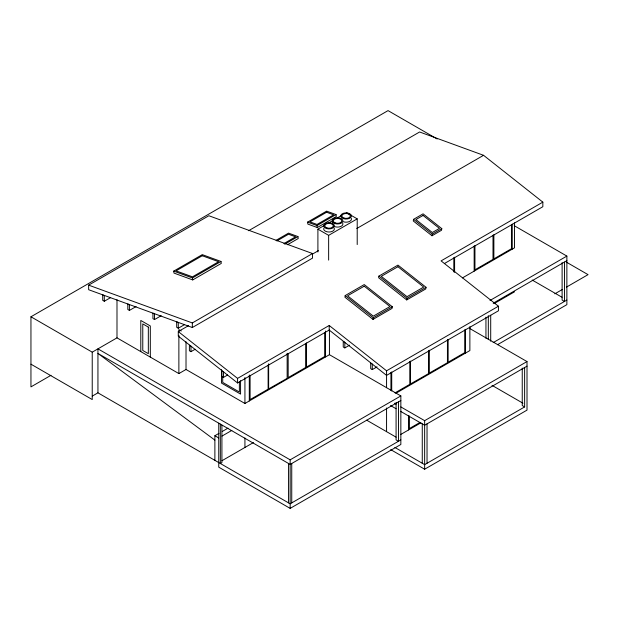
<?xml version="1.0" encoding="UTF-8"?>
<svg xmlns="http://www.w3.org/2000/svg" width="619" height="619" viewBox="0 0 619 619"><rect width="100%" height="100%" fill="white"/><g stroke="black" fill="none" stroke-linecap="round" stroke-linejoin="round"><path stroke-width="0.93" d="M345.193 295.565L344.907 297.205L373.002 319.396L392.044 308.401L392.33 306.769L364.235 284.578L345.193 295.565L373.288 317.764L373.002 319.396M378.913 276.097L378.627 277.738L406.722 299.929L425.764 288.934L426.05 287.301L397.963 265.102L378.913 276.097L407.008 298.296L406.722 299.929M413.562 219.335L413.268 220.968L432 235.762L441.517 230.268L441.804 228.628L423.079 213.834L413.562 219.335L432.286 234.129L432 235.762M395.007 392.879L409.793 384.322L409.793 361.488M51.021 375.292L30.95 386.883L30.95 316.781L388.043 110.615L437.192 138.989M88.649 285.135L208.858 215.737L312.533 253.535L312.533 258.123L192.331 327.521L88.649 289.715L88.649 285.135L192.331 322.94L312.533 253.535M104.294 301.252L104.294 295.758L102.708 294.837L102.708 300.339L104.294 301.252L110.639 297.592M173.707 271.122L202.274 254.633L220.998 261.458L221.285 263.431L192.726 279.92L173.993 273.095L173.707 271.122L192.439 277.954L220.998 261.458M248.614 230.709L419.612 131.986L483.563 155.307L542.84 202.134L542.84 206.715L444.411 263.539M129.402 310.413L129.402 304.912L127.816 303.999L127.816 309.492L129.402 310.413L136.087 306.56M276.113 240.288L288.531 233.123L297.956 236.559L298.242 238.524L287.479 244.737M307.573 222.128L326.615 211.133L336.04 214.569L336.334 216.534L317.284 227.529L307.86 224.093L307.573 222.128L316.998 225.564L336.04 214.569M276.848 240.969L288.508 234.237L295.596 236.822L283.935 243.553M30.95 316.781L92.231 352.157L116.991 337.858L178.876 373.59L186.017 369.473L244.931 403.48L329.432 354.695L400.849 395.928L400.849 444.481L290.156 508.385L218.747 467.159L218.747 423.179M284.709 244.203L297.956 236.559M154.518 319.566L154.518 314.073L152.932 313.152L152.932 318.653L154.518 319.566L161.188 315.713M317.903 251.995L317.903 229.154L324.433 225.386M328.511 223.026L332.596 220.674M336.674 218.314L341.572 215.489M317.903 229.154L328.643 235.352L357.209 218.863L357.209 244.559M178.28 328.232L178.28 322.739L176.694 321.818L176.694 327.319L178.28 328.232L184.632 324.573M237.557 382.968L237.557 378.387L329.2 325.478L329.2 330.059L237.557 382.968L178.28 336.14L178.28 331.56L188.594 325.609M312.572 254.03L318.406 250.664M356.776 228.512L483.563 155.307M92.231 396.137L97.941 392.833L290.156 503.804L400.849 439.9M190.977 351.669L190.977 346.176L189.391 345.255L189.391 350.756L190.977 351.669L195.155 349.255M432.286 234.129L441.804 228.628M223.505 377.373L223.505 371.872L221.919 370.959L221.919 376.453L223.505 377.373L227.63 374.99M542.84 202.134L441.076 260.885L498.442 306.212L498.442 310.792L386.566 375.385L329.2 330.059M373.288 317.764L392.33 306.769M407.008 298.296L426.05 287.301M462.494 277.877L514.505 247.848L514.505 222.832M344.829 347.909L344.829 342.415L343.243 341.495L343.243 346.996L344.829 347.909L349.596 345.162M214.878 460.343L214.878 435.722L218.971 433.362M222.244 431.474L227.97 428.162M221.973 436.093L231.816 430.414M489.993 300.478L566.872 256.088L566.872 304.649L497.514 344.698M372.282 369.597L372.282 364.096L370.696 363.183L370.696 368.676L372.282 369.597L377.041 366.85M493.188 303.209L566.872 260.669M221.973 460.714L253.419 442.562M494.024 303.65L514.505 291.82M386.566 387.68L386.566 370.804L498.442 306.212M554.802 293.839L562.284 289.522M566.439 287.123L588.05 274.643L566.377 262.131M395.897 393.282L469.875 350.571L469.875 326.646M97.941 392.833L97.941 348.853L290.156 459.832L400.849 395.928M493.188 342.609L566.872 300.068M400.849 400.508L290.156 464.412L97.941 353.434L214.878 440.109M420.046 422.406L409.376 428.565L409.376 415.991M400.555 434.569L420.874 422.847M400.849 406.923L424.649 420.665L527.009 361.566L527.009 410.126L424.649 469.217L390.705 449.626M527.009 366.146L424.649 425.245L400.849 411.503M524.626 367.524L524.626 406.923L424.649 464.637L394.868 447.444M514.227 225.695L566.872 256.088M532.162 280.028L562.006 297.259M346.47 212.657L348.946 214.089M350.602 215.048L357.209 218.863M469.372 328.294L527.009 361.566M492.004 385.343L522.954 403.209M524.626 406.923L522.243 405.546L522.243 368.073M394.496 403.255L396.083 404.168M390.535 405.546L396.083 408.749M366.696 420.185L396.083 437.153M181.29 331.01L178.876 329.618L178.876 331.529M214.878 435.722L218.747 437.958M30.95 364.181L92.231 399.557L92.231 352.157M329.2 325.478L386.566 370.804M178.28 331.56L237.557 378.387M316.998 225.564L317.284 227.529M192.439 277.954L192.726 279.92M564.497 262.046L564.497 301.445L562.114 300.068L562.114 262.595M512.238 224.101L512.238 249.186M511.449 224.55L511.449 248.73L493.869 258.881L493.869 234.702M493.003 235.205L493.003 259.384L474.951 269.799L474.951 245.627M490.705 315.218L490.705 341.162M488.321 315.636L488.321 339.653M485.946 317.137L485.946 338.284M474.154 246.091L474.154 271.176M465.511 329.347L465.511 353.093M464.722 329.803L464.722 352.637L448.133 362.208L448.133 339.374M454.601 257.195L454.601 272.352M453.812 257.643L453.812 271.896M447.436 339.877L447.436 362.711L429.331 373.064L429.331 350.23M428.51 350.795L428.51 373.628L410.529 383.919L410.529 361.086M427.033 423.868L427.033 463.267M424.649 420.665L424.649 469.217M422.266 423.868L422.266 463.267M408.579 415.473L408.579 429.942M398.466 401.878L398.466 441.277L396.083 439.9L396.083 402.427M391.719 371.942L391.719 390.976M390.929 372.414L390.929 390.457M386.566 407.991L386.566 431.66M329.432 329.842L329.432 354.695M328.643 235.352L328.643 260.104M325.47 331.01L325.47 356.985M324.673 332.418L324.673 356.529L306.475 367.052L306.475 342.941M305.631 343.413L305.631 367.524L288.175 377.598L288.175 353.488M291.742 463.492L291.742 502.891M290.156 459.832L290.156 508.385M288.57 463.492L288.57 502.891M287.146 353.287L287.146 378.364L268.646 388.894L268.646 363.825M268.12 365.055L268.12 389.165L250.091 399.588L250.091 375.478M249.295 374.99L249.295 400.965M244.931 377.513L244.931 403.48M244.931 437.989L244.931 447.46M240.567 380.646L240.567 394.094L221.525 383.099L221.525 369.651M239.375 381.412L239.375 392.028L222.716 382.41L222.716 376.623M221.919 425.106L221.919 462.579L220.333 463.492L220.333 424.1M192.331 322.94L192.331 327.521M186.017 341.742L186.017 369.473M178.876 335.351L178.876 373.59M150.316 357.101L150.316 325.95L140.792 320.456L140.792 351.607M116.991 299.72L116.991 337.858M334.19 228.132A5.347 3.087 0 0 1 329.029 232.017A5.347 3.087 0 0 1 323.861 228.132M351.252 218.283A5.347 3.087 0 0 1 349.34 221.532A5.347 3.087 0 0 1 343.413 221.757M342.717 223.204A5.347 3.087 0 0 1 340.226 226.678A5.347 3.087 0 0 1 333.773 226.19M332.21 224.008A5.347 3.087 0 0 1 332.921 222.461M202.251 255.748L176.067 270.867L192.455 276.84L218.639 261.721L202.251 255.748M326.6 212.247L309.933 221.865L317.021 224.449L333.68 214.832L326.6 212.247M423.063 215.443L415.922 219.567L432.302 232.512L439.444 228.396L423.063 215.443M364.22 286.187L347.553 295.805L373.303 316.147L389.97 306.529L364.22 286.187M397.94 266.719L381.281 276.337L407.031 296.679L423.69 287.061L397.94 266.719M148.328 327.095L142.772 323.892L142.772 350.462L148.328 353.666L148.328 327.095M326.352 228.481A5.347 3.087 0 0 0 334.376 225.811A5.347 3.087 0 0 0 326.352 223.134A5.347 3.087 0 0 0 326.352 228.481M326.917 227.916A4.217 2.437 0 0 0 333.239 225.811A4.217 2.437 0 0 0 326.917 223.699A4.217 2.437 0 0 0 326.917 227.916M334.879 223.56A5.347 3.087 0 0 0 342.903 220.882A5.347 3.087 0 0 0 334.879 218.213A5.347 3.087 0 0 0 334.879 223.56M335.444 222.995A4.217 2.437 0 0 0 341.773 220.882A4.217 2.437 0 0 0 335.444 218.778A4.217 2.437 0 0 0 335.444 222.995M343.413 218.631A5.347 3.087 0 0 0 351.43 215.961A5.347 3.087 0 0 0 343.413 213.284A5.347 3.087 0 0 0 343.413 218.631M343.978 218.066A4.217 2.437 0 0 0 350.3 215.961A4.217 2.437 0 0 0 343.978 213.849A4.217 2.437 0 0 0 343.978 218.066"/></g></svg>
